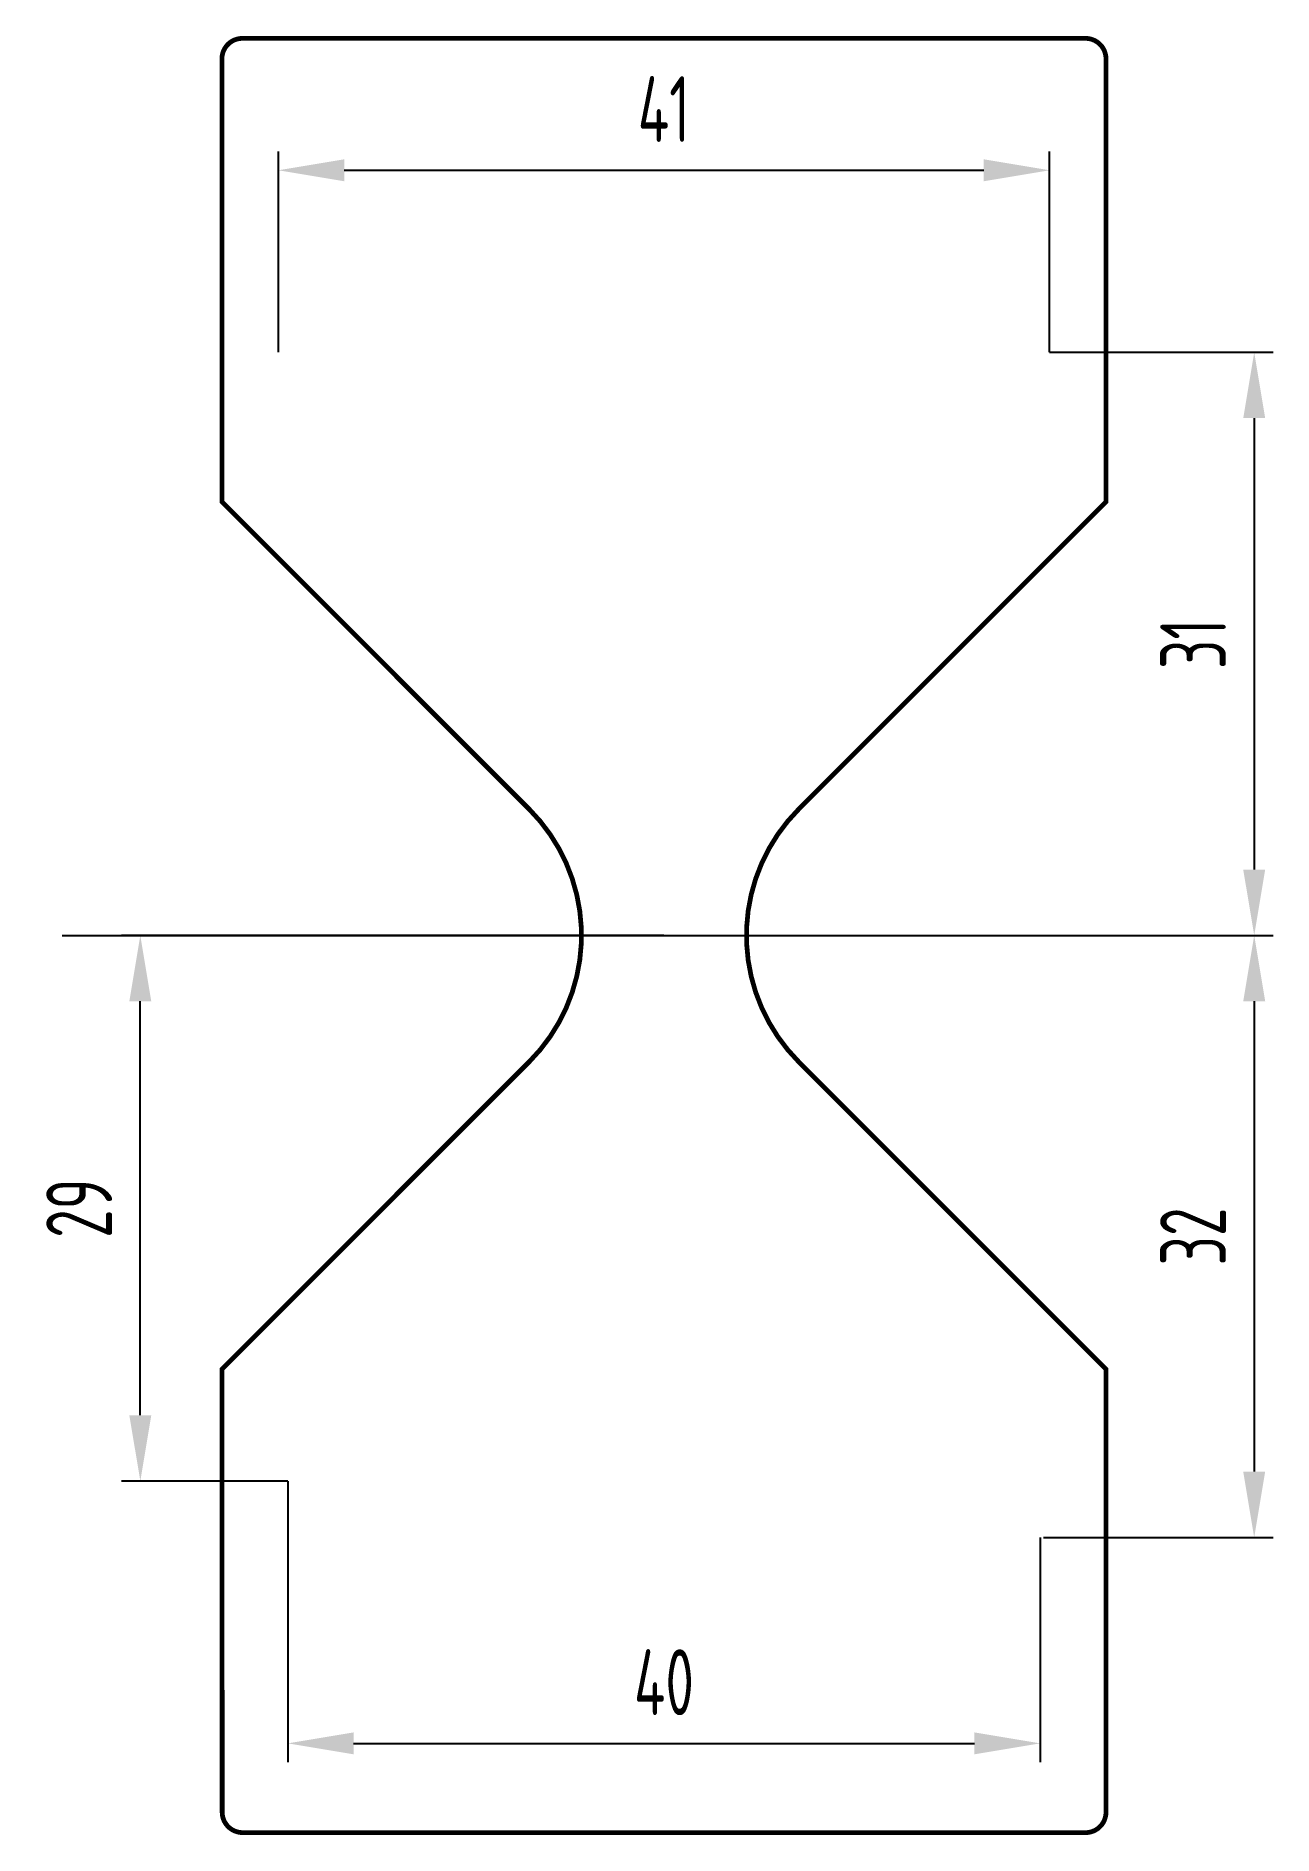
# Model space of a CAD drawing. Header units: millimetres. Extents: x -33.4 to 32.4, y -47.8 to 47.8.
import ezdxf

# ---------------------------------------------------------------- set-up
doc = ezdxf.new("R2010")
doc.units = ezdxf.units.MM
doc.layers.add('1轮廓实线层', color=7, linetype='Continuous')
doc.layers.add('7标注层', color=4, linetype='Continuous')
doc.styles.add('PC_TEXTSTYLE', font='ISOCP.SHX', dxfattribs={"width": 0.707, "bigfont": 'GBCBIG.SHX'})
doc.dimstyles.new('GB_LINEAR', dxfattribs={"dimtxt": 3.5, "dimasz": 3.5, "dimexe": 1, "dimexo": 0, "dimgap": 1.5, "dimtad": 1, "dimdsep": 46, "dimtxsty": 'PC_TEXTSTYLE', "dimcen": 0, "dimclrd": 256, "dimclrt": 3, "dimadec": 0, "dimazin": 2, "dimtp": 0.1, "dimtm": 0.1, "dimtfac": 0.71, "dimtdec": 3, "dimtmove": 0, "dimatfit": 3, "dimfxl": 1, "dimtfill": 1, "dimarcsym": 0})

# ---------------------------------------------------------------- blocks, each defined once
blk = doc.blocks.new('*D41')
at = {"layer": '7标注层', "color": 0, "lineweight": -2}
for p, q in [((-20.5, 31), (-20.5, 41.677)), ((20.5, 31), (20.5, 41.677))]:
    blk.add_line(p, q, dxfattribs=at)
at = {"layer": '7标注层', "lineweight": -2}
blk.add_line((-17, 40.677), (17, 40.677), dxfattribs=at)
at = {"layer": '7标注层'}
for points in [[(-17, 41.26), (-17, 40.094), (-20.5, 40.677)], [(17, 40.094), (17, 41.26), (20.5, 40.677)]]:
    blk.add_solid(points, dxfattribs=at)
at = {"layer": 'Defpoints', "color": 0}
for p in [(20.5, 40.677), (-20.5, 31), (20.5, 31)]:
    blk.add_point(p, dxfattribs=at)
at = {"layer": '7标注层', "color": 3, "insert": (0, 43.927), "char_height": 3.5, "attachment_point": 5, "style": 'PC_TEXTSTYLE', "bg_fill": 3, "box_fill_scale": 1.1, "bg_fill_color": 257, "bg_fill_transparency": 0}
blk.add_mtext('41', dxfattribs=at)
blk = doc.blocks.new('*D42')
at = {"layer": '7标注层', "color": 0, "lineweight": -2}
for p, q in [((-20, -29), (-20, -43.943)), ((20, -32), (20, -43.943))]:
    blk.add_line(p, q, dxfattribs=at)
at = {"layer": '7标注层', "lineweight": -2}
blk.add_line((-16.5, -42.943), (16.5, -42.943), dxfattribs=at)
at = {"layer": '7标注层'}
for points in [[(-16.5, -42.36), (-16.5, -43.526), (-20, -42.943)], [(16.5, -43.526), (16.5, -42.36), (20, -42.943)]]:
    blk.add_solid(points, dxfattribs=at)
at = {"layer": 'Defpoints', "color": 0}
for p in [(-20, -29), (20, -32), (20, -42.943)]:
    blk.add_point(p, dxfattribs=at)
at = {"layer": '7标注层', "color": 3, "insert": (0, -39.693), "char_height": 3.5, "attachment_point": 5, "style": 'PC_TEXTSTYLE', "bg_fill": 3, "box_fill_scale": 1.1, "bg_fill_color": 257, "bg_fill_transparency": 0}
blk.add_mtext('40', dxfattribs=at)
blk = doc.blocks.new('*D43')
at = {"layer": '7标注层', "color": 0, "lineweight": -2}
for p, q in [((0.001, 0.004), (-28.838, 0.004)), ((-20, -29), (-28.838, -29))]:
    blk.add_line(p, q, dxfattribs=at)
at = {"layer": '7标注层', "lineweight": -2}
blk.add_line((-27.838, -25.5), (-27.838, -3.496), dxfattribs=at)
at = {"layer": '7标注层'}
for points in [[(-27.255, -3.496), (-28.422, -3.496), (-27.838, 0.004)], [(-28.422, -25.5), (-27.255, -25.5), (-27.838, -29)]]:
    blk.add_solid(points, dxfattribs=at)
at = {"layer": 'Defpoints', "color": 0}
for p in [(-27.838, 0.004), (0.001, 0.004), (-20, -29)]:
    blk.add_point(p, dxfattribs=at)
at = {"layer": '7标注层', "color": 3, "insert": (-31.088, -14.498), "char_height": 3.5, "attachment_point": 5, "rotation": 90, "style": 'PC_TEXTSTYLE', "bg_fill": 3, "box_fill_scale": 1.1, "bg_fill_color": 257, "bg_fill_transparency": 0}
blk.add_mtext('29', dxfattribs=at)
blk = doc.blocks.new('*D44')
at = {"layer": '7标注层', "color": 0, "lineweight": -2}
for p, q in [((-32, 0.004), (32.379, 0.004)), ((20.171, -32), (32.379, -32))]:
    blk.add_line(p, q, dxfattribs=at)
at = {"layer": '7标注层', "lineweight": -2}
blk.add_line((31.379, -3.496), (31.379, -28.5), dxfattribs=at)
at = {"layer": '7标注层'}
for points in [[(31.962, -3.496), (30.795, -3.496), (31.379, 0.004)], [(30.795, -28.5), (31.962, -28.5), (31.379, -32)]]:
    blk.add_solid(points, dxfattribs=at)
at = {"layer": 'Defpoints', "color": 0}
for p in [(-32, 0.004), (20.171, -32), (31.379, -32)]:
    blk.add_point(p, dxfattribs=at)
at = {"layer": '7标注层', "color": 3, "insert": (28.129, -15.998), "char_height": 3.5, "attachment_point": 5, "rotation": 90, "style": 'PC_TEXTSTYLE', "bg_fill": 3, "box_fill_scale": 1.1, "bg_fill_color": 257, "bg_fill_transparency": 0}
blk.add_mtext('32', dxfattribs=at)
blk = doc.blocks.new('*D45')
at = {"layer": '7标注层', "color": 0, "lineweight": -2}
for p, q in [((20.5, 31), (32.379, 31)), ((31.379, 0.004), (32.379, 0.004))]:
    blk.add_line(p, q, dxfattribs=at)
at = {"layer": '7标注层', "lineweight": -2}
blk.add_line((31.379, 27.5), (31.379, 3.504), dxfattribs=at)
at = {"layer": '7标注层'}
for points in [[(31.962, 27.5), (30.795, 27.5), (31.379, 31)], [(30.795, 3.504), (31.962, 3.504), (31.379, 0.004)]]:
    blk.add_solid(points, dxfattribs=at)
at = {"layer": 'Defpoints', "color": 0}
for p in [(20.5, 31), (31.379, 0.004), (31.379, 0.004)]:
    blk.add_point(p, dxfattribs=at)
at = {"layer": '7标注层', "color": 3, "insert": (28.129, 15.502), "char_height": 3.5, "attachment_point": 5, "rotation": 90, "style": 'PC_TEXTSTYLE', "bg_fill": 3, "box_fill_scale": 1.1, "bg_fill_color": 257, "bg_fill_transparency": 0}
blk.add_mtext('31', dxfattribs=at)

msp = doc.modelspace()

# ---------------------------------------------------------------- linework, layer by layer
at = {"layer": '1轮廓实线层', "const_width": 0.254}
for points in [[(-23.5, 46.599, -0.414214), (-22.411, 47.688)], [(22.411, 47.688, -0.414214), (23.5, 46.599)], [(-7.168, 6.719, -0.414214), (-7.168, -6.719)], [(7.168, -6.719, -0.414214), (7.168, 6.719)], [(-22.397, -47.688, -0.414214), (-23.486, -46.599)], [(23.5, -46.599, -0.414214), (22.411, -47.689)]]:
    msp.add_lwpolyline(points, format="xyb", dxfattribs=at)
for points in [[(-22.411, 47.688), (22.411, 47.688)], [(-23.5, 23.051), (-23.5, 46.599)], [(23.5, 23.051), (23.5, 46.599)], [(-23.5, 23.051), (-7.168, 6.719)], [(7.168, 6.719), (23.5, 23.051)], [(-23.5, -23.051), (-7.168, -6.719)], [(7.168, -6.719), (23.5, -23.051)], [(-23.5, -23.051), (-23.486, -46.599)], [(23.5, -46.599), (23.5, -23.051)], [(-22.397, -47.688), (22.411, -47.688)]]:
    msp.add_lwpolyline(points, dxfattribs=at)
at = {"layer": '1轮廓实线层', "const_width": 0.127}
for points in [[(-22.474, 47.688, 1), (-22.347, 47.688, 1)], [(-22.474, 47.688, 1), (-22.347, 47.688, 1)], [(22.347, 47.688, 1), (22.474, 47.688, 1)], [(22.347, 47.688, 1), (22.474, 47.688, 1)], [(23.436, 46.599, 1), (23.563, 46.599, 1)], [(23.436, 46.599, 1), (23.563, 46.599, 1)], [(-23.564, 23.051, 1), (-23.437, 23.051, 1)], [(-23.564, 23.051, 1), (-23.437, 23.051, 1)], [(23.436, 23.051, 1), (23.563, 23.051, 1)], [(23.436, 23.051, 1), (23.563, 23.051, 1)], [(7.105, -6.719, 1), (7.232, -6.719, 1)], [(7.105, -6.719, 1), (7.232, -6.719, 1)], [(-23.564, -23.051, 1), (-23.437, -23.051, 1)], [(-23.564, -23.051, 1), (-23.437, -23.051, 1)], [(23.436, -23.051, 1), (23.563, -23.051, 1)], [(23.436, -23.051, 1), (23.563, -23.051, 1)], [(-23.549, -46.599, 1), (-23.422, -46.599, 1)], [(-23.549, -46.599, 1), (-23.422, -46.599, 1)], [(-22.46, -47.688, 1), (-22.333, -47.688, 1)], [(-22.46, -47.688, 1), (-22.333, -47.688, 1)], [(22.347, -47.688, 1), (22.474, -47.688, 1)], [(22.347, -47.689, 1), (22.474, -47.689, 1)]]:
    msp.add_lwpolyline(points, format="xyb", close=True, dxfattribs=at)

# ---------------------------------------------------------------- dimensions: what is measured, and where the dimension line sits
at = {"layer": '7标注层'}
for base, p1, p2, picture, middle in [((20.5, 40.677), (-20.5, 31), (20.5, 31), '*D41', (0, 40.677)), ((20, -42.943), (-20, -29), (20, -32), '*D42', (0, -42.943))]:
    dim = msp.add_linear_dim(base=base, p1=p1, p2=p2, dimstyle='GB_LINEAR', override={"dimscale": 1, "dimgap": 1.5, "dimtad": 1, "dimjust": 0, "dimdec": 2, "dimlfac": 1, "dimse1": 0, "dimse2": 0, "dimsd1": 0, "dimsd2": 0, "dimclrd": 256, "dimclre": 0, "dimtofl": 1, "dimtvp": 0.1}, dxfattribs=at)
    dim.commit()
    dim.dimension.update_dxf_attribs({"geometry": picture, "text_midpoint": middle, "dimtype": 160})

# ---------------------------------------------------------------- next in the draw order: dimensions: what is measured, and where the dimension line sits
dim = msp.add_linear_dim(base=(-27.838, 0.004), p1=(-20, -29), p2=(0.001, 0.004), angle=90, dimstyle='GB_LINEAR', override={"dimscale": 1, "dimgap": 1.5, "dimtad": 1, "dimjust": 0, "dimdec": 2, "dimlfac": 1, "dimse1": 0, "dimse2": 0, "dimsd1": 0, "dimsd2": 0, "dimclrd": 256, "dimclre": 0, "dimtofl": 1, "dimtvp": 0.1}, dxfattribs=at)
dim.commit()
dim.dimension.update_dxf_attribs({"geometry": '*D43', "text_midpoint": (-27.838, -14.498), "dimtype": 160})

# ---------------------------------------------------------------- next in the draw order: dimensions: what is measured, and where the dimension line sits
dim = msp.add_linear_dim(base=(31.379, -32), p1=(-32, 0.004), p2=(20.171, -32), angle=90, dimstyle='GB_LINEAR', override={"dimscale": 1, "dimgap": 1.5, "dimtad": 1, "dimjust": 0, "dimdec": 2, "dimlfac": 1, "dimse1": 0, "dimse2": 0, "dimsd1": 0, "dimsd2": 0, "dimclrd": 256, "dimclre": 0, "dimtofl": 1, "dimtvp": 0.1}, dxfattribs=at)
dim.commit()
dim.dimension.update_dxf_attribs({"geometry": '*D44', "text_midpoint": (31.379, -15.998), "dimtype": 160})

# ---------------------------------------------------------------- next in the draw order: dimensions: what is measured, and where the dimension line sits
dim = msp.add_linear_dim(base=(31.379, 0.004), p1=(20.5, 31), p2=(31.379, 0.004), angle=90, dimstyle='GB_LINEAR', override={"dimscale": 1, "dimgap": 1.5, "dimtad": 1, "dimjust": 0, "dimdec": 2, "dimlfac": 1, "dimse1": 0, "dimse2": 0, "dimsd1": 0, "dimsd2": 0, "dimclrd": 256, "dimclre": 0, "dimtofl": 1, "dimtvp": 0.1}, dxfattribs=at)
dim.commit()
dim.dimension.update_dxf_attribs({"geometry": '*D45', "text_midpoint": (28.129, 15.502)})

doc.saveas('drawing.dxf')
